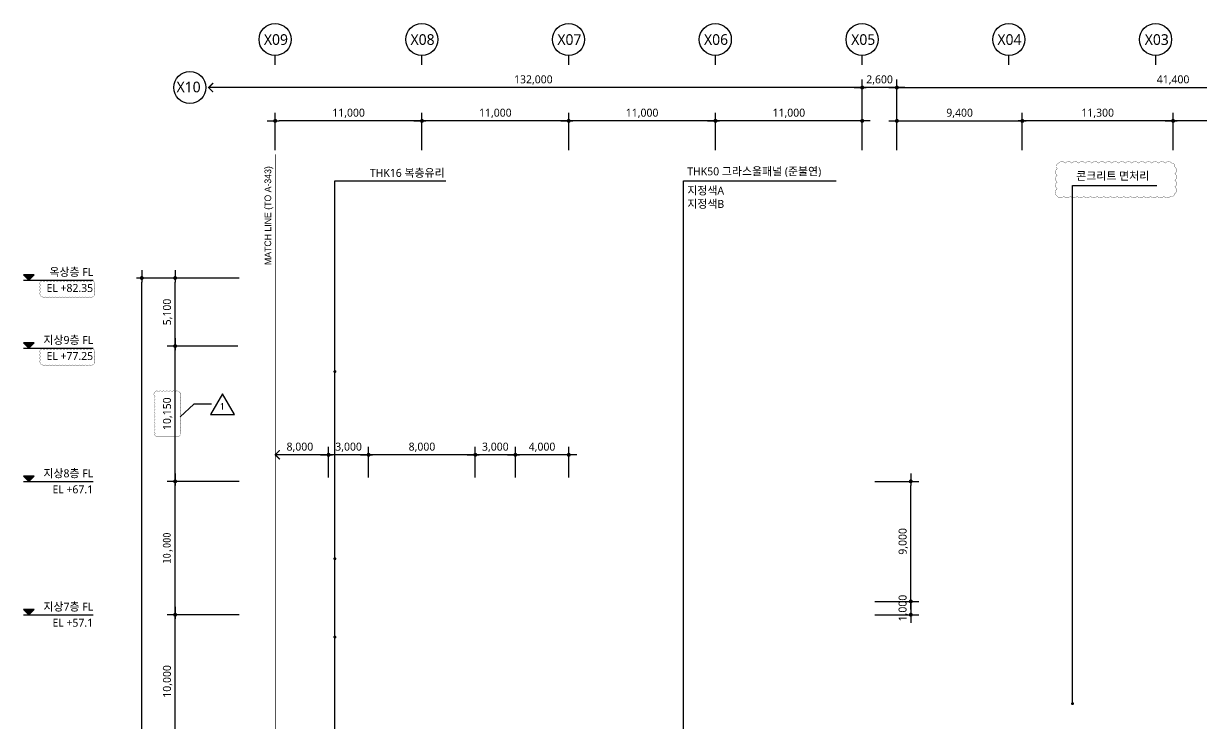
# Model space of a CAD drawing. Header units: millimetres. Extents: x 4937160 to 6265723, y 243853 to 348825.
# Drawn here: x 5441160 to 5529449, y 296339 to 348825 of the extents above; entities that cross this region are included whole.
import ezdxf
from ezdxf.enums import TextEntityAlignment as Align

# ---------------------------------------------------------------- set-up
doc = ezdxf.new("R2010")
doc.units = ezdxf.units.MM
doc.layers.get('0').update_dxf_attribs({"linetype": 'CONTINUOUS'})
for name, color, linetype, lineweight in [('A-AXIS-BUBL', 7, 'CONTINUOUS', 25), ('A-BORD-TEXT', 3, 'CONTINUOUS', 25), ('A-MKXS-TEXT2', 7, 'CONTINUOUS', 25), ('A-XXXX-SYMB', 7, 'CONTINUOUS', 25), ('A-XXXX-TXT1', 3, 'CONTINUOUS', 25), ('A-XXXX-TXT2', 3, 'CONTINUOUS', 25), ('REV-202205', 20, 'CONTINUOUS', 25)]:
    doc.layers.add(name, color=color, linetype=linetype, lineweight=lineweight)
for name, color, linetype in [('AA-MARK', 1, 'CONTINUOUS'), ('AA-TEX-3', 3, 'CONTINUOUS'), ('DIM', 7, 'CONTINUOUS')]:
    doc.layers.add(name, color=color, linetype=linetype)
doc.styles.add('HY울릉도L', font='')
doc.styles.add('돋움', font='')
doc.styles.add('돋움체', font='')
doc.styles.add('맑은고딕', font='malgun.ttf')
doc.styles.get('HY울릉도L').set_extended_font_data('HYwulM')
doc.styles.get('돋움').set_extended_font_data('Dotum')
doc.styles.get('돋움체').set_extended_font_data('DotumChe')
doc.dimstyles.new('CDIM', dxfattribs={"dimtxt": 3, "dimasz": 1.5, "dimexe": 2, "dimexo": 1, "dimgap": 1, "dimtad": 1, "dimdec": 0, "dimrnd": 0.5, "dimzin": 0, "dimdsep": 32, "dimlunit": 6, "dimtxsty": 'HY울릉도L', "dimblk1": '_CIDOT', "dimblk2": '_CIDOT', "dimsah": 1, "dimcen": 5.5, "dimclrd": 2, "dimclre": 2, "dimclrt": 7, "dimadec": 0, "dimazin": 0, "dimtfac": 1, "dimtdec": 0, "dimtix": 1, "dimtmove": 2, "dimatfit": 1, "dimldrblk": '_CIDOT', "dimfxl": 1, "dimtolj": 1, "dimtzin": 0, "dimlwd": -1, "dimarcsym": 0})

# ---------------------------------------------------------------- blocks, each defined once
blk = doc.blocks.new('_CIDOT')
at = {"color": 0, "linetype": 'ByBlock'}
blk.add_line((2, 0), (-1, 0), dxfattribs=at)
at = {"color": 0, "linetype": 'ByBlock', "const_width": 0.5}
blk.add_lwpolyline([(-0.25, 0, 1), (0.25, 0, 1)], format="xyb", close=True, dxfattribs=at)
blk = doc.blocks.new('*D965')
at = {"layer": 'DIM', "lineweight": -2, "transparency": 16777216}
for p, q in [((5527323, 339325), (5527323, 342125)), ((5538623, 339325), (5538623, 342125))]:
    blk.add_line(p, q, dxfattribs=at)
at = {"layer": 'DIM', "transparency": 16777216}
blk.add_line((5538323, 341525), (5527623, 341525), dxfattribs=at)
at = {"layer": 'DIM', "transparency": 16777216, "xscale": 300, "yscale": 300, "zscale": 300}
for p, rotation in [((5527323, 341525), 179.9999999998725), ((5538623, 341525), 359.9999999998725)]:
    blk.add_blockref('_CIDOT', p, dxfattribs=dict(at, rotation=rotation))
at = {"layer": 'DIM', "color": 3, "transparency": 16777216, "insert": (5532973, 342087), "char_height": 600, "attachment_point": 5, "style": '맑은고딕'}
blk.add_mtext('\\A1;11,300', dxfattribs=at)
blk = doc.blocks.new('*D966')
at = {"layer": 'DIM', "lineweight": -2, "transparency": 16777216}
for p, q in [((5516023, 339325), (5516023, 342125)), ((5527323, 339325), (5527323, 342125))]:
    blk.add_line(p, q, dxfattribs=at)
at = {"layer": 'DIM', "transparency": 16777216}
blk.add_line((5527023, 341525), (5516323, 341525), dxfattribs=at)
at = {"layer": 'DIM', "transparency": 16777216, "xscale": 300, "yscale": 300, "zscale": 300, "rotation": 180}
blk.add_blockref('_CIDOT', (5516023, 341525), dxfattribs=at)
at = {"layer": 'DIM', "transparency": 16777216, "xscale": 300, "yscale": 300, "zscale": 300}
blk.add_blockref('_CIDOT', (5527323, 341525), dxfattribs=at)
at = {"layer": 'DIM', "color": 3, "transparency": 16777216, "insert": (5521673, 342087), "char_height": 600, "attachment_point": 5, "style": '맑은고딕'}
blk.add_mtext('\\A1;11,300', dxfattribs=at)
blk = doc.blocks.new('*D968')
at = {"layer": 'DIM', "lineweight": -2, "transparency": 16777216}
for p, q in [((5504023, 339325), (5504023, 344625)), ((5506623, 339325), (5506623, 344625))]:
    blk.add_line(p, q, dxfattribs=at)
at = {"layer": 'DIM', "transparency": 16777216}
blk.add_line((5506323, 344025), (5504323, 344025), dxfattribs=at)
at = {"layer": 'DIM', "transparency": 16777216, "xscale": 300, "yscale": 300, "zscale": 300}
for p, rotation in [((5504023, 344025), 179.9999999994305), ((5506623, 344025), 359.9999999994305)]:
    blk.add_blockref('_CIDOT', p, dxfattribs=dict(at, rotation=rotation))
at = {"layer": 'DIM', "color": 3, "transparency": 16777216, "insert": (5505323, 344585), "char_height": 600, "attachment_point": 5, "style": '맑은고딕'}
blk.add_mtext('\\A1;2,600', dxfattribs=at)
blk = doc.blocks.new('*D969')
at = {"layer": 'DIM', "lineweight": -2, "transparency": 16777216}
for p, q in [((5493023, 339325), (5493023, 342125)), ((5504023, 339325), (5504023, 342125))]:
    blk.add_line(p, q, dxfattribs=at)
at = {"layer": 'DIM', "transparency": 16777216}
blk.add_line((5503723, 341525), (5493323, 341525), dxfattribs=at)
at = {"layer": 'DIM', "transparency": 16777216, "xscale": 300, "yscale": 300, "zscale": 300}
for p, rotation in [((5493023, 341525), 179.999999999869), ((5504023, 341525), 359.999999999869)]:
    blk.add_blockref('_CIDOT', p, dxfattribs=dict(at, rotation=rotation))
at = {"layer": 'DIM', "color": 3, "transparency": 16777216, "insert": (5498523, 342087), "char_height": 600, "attachment_point": 5, "style": '맑은고딕'}
blk.add_mtext('\\A1;11,000', dxfattribs=at)
blk = doc.blocks.new('*D970')
at = {"layer": 'DIM', "lineweight": -2, "transparency": 16777216}
for p, q in [((5482023, 339325), (5482023, 342125)), ((5493023, 339325), (5493023, 342125))]:
    blk.add_line(p, q, dxfattribs=at)
at = {"layer": 'DIM', "transparency": 16777216}
blk.add_line((5492723, 341525), (5482323, 341525), dxfattribs=at)
at = {"layer": 'DIM', "transparency": 16777216, "xscale": 300, "yscale": 300, "zscale": 300}
for p, rotation in [((5482023, 341525), 179.9999999998739), ((5493023, 341525), 359.9999999998739)]:
    blk.add_blockref('_CIDOT', p, dxfattribs=dict(at, rotation=rotation))
at = {"layer": 'DIM', "color": 3, "transparency": 16777216, "insert": (5487523, 342087), "char_height": 600, "attachment_point": 5, "style": '맑은고딕'}
blk.add_mtext('\\A1;11,000', dxfattribs=at)
blk = doc.blocks.new('*D971')
at = {"layer": 'DIM', "lineweight": -2, "transparency": 16777216}
for p, q in [((5471023, 339325), (5471023, 342125)), ((5482023, 339325), (5482023, 342125))]:
    blk.add_line(p, q, dxfattribs=at)
at = {"layer": 'DIM', "transparency": 16777216}
blk.add_line((5481723, 341525), (5471323, 341525), dxfattribs=at)
at = {"layer": 'DIM', "transparency": 16777216, "xscale": 300, "yscale": 300, "zscale": 300}
for p, rotation in [((5471023, 341525), 179.999999999869), ((5482023, 341525), 359.999999999869)]:
    blk.add_blockref('_CIDOT', p, dxfattribs=dict(at, rotation=rotation))
at = {"layer": 'DIM', "color": 3, "transparency": 16777216, "insert": (5476523, 342087), "char_height": 600, "attachment_point": 5, "style": '맑은고딕'}
blk.add_mtext('\\A1;11,000', dxfattribs=at)
blk = doc.blocks.new('*D972')
at = {"layer": 'DIM', "lineweight": -2, "transparency": 16777216}
for p, q in [((5460023, 339325), (5460023, 342125)), ((5471023, 339325), (5471023, 342125))]:
    blk.add_line(p, q, dxfattribs=at)
at = {"layer": 'DIM', "transparency": 16777216}
blk.add_line((5470723, 341525), (5460323, 341525), dxfattribs=at)
at = {"layer": 'DIM', "transparency": 16777216, "xscale": 300, "yscale": 300, "zscale": 300}
for p, rotation in [((5460023, 341525), 179.9999999998739), ((5471023, 341525), 359.9999999998739)]:
    blk.add_blockref('_CIDOT', p, dxfattribs=dict(at, rotation=rotation))
at = {"layer": 'DIM', "color": 3, "transparency": 16777216, "insert": (5465523, 342087), "char_height": 600, "attachment_point": 5, "style": '맑은고딕'}
blk.add_mtext('\\A1;11,000', dxfattribs=at)
blk = doc.blocks.new('A$C4F5014BF')
at = {"layer": 'A-XXXX-SYMB'}
for points in [[(-4813, 75100), (-4413, 75500), (-5213, 75500)], [(-4813, 70000), (-4413, 70400), (-5213, 70400)], [(-4813, 60000), (-4413, 60400), (-5213, 60400)], [(-4813, 50000), (-4413, 50400), (-5213, 50400)], [(-4813, 40000), (-4413, 40400), (-5213, 40400)], [(-4813, 30000), (-4413, 30400), (-5213, 30400)], [(-4813, 20000), (-4413, 20400), (-5213, 20400)], [(-4813, 10000), (-4413, 10400), (-5213, 10400)], [(-4813, 0), (-4413, 400), (-5213, 400)], [(-4813, -1000), (-4413, -1400), (-5213, -1400)]]:
    blk.add_hatch(color=256, dxfattribs=at).paths.add_polyline_path(points)
for p, q in [((-5213, 75500), (-4813, 75100)), ((-4413, 75500), (-5213, 75500)), ((-5213, 75100), (0, 75100)), ((-4813, 75100), (-4413, 75500)), ((-5213, 70400), (-4813, 70000)), ((-4413, 70400), (-5213, 70400)), ((-5213, 70000), (0, 70000)), ((-4813, 70000), (-4413, 70400)), ((-5213, 60400), (-4813, 60000)), ((-4413, 60400), (-5213, 60400)), ((-4813, 60000), (-4413, 60400)), ((-5213, 60000), (0, 60000)), ((-5213, 50400), (-4813, 50000)), ((-4413, 50400), (-5213, 50400)), ((-4813, 50000), (-4413, 50400)), ((-5213, 50000), (0, 50000)), ((-5213, 40400), (-4813, 40000)), ((-4413, 40400), (-5213, 40400)), ((-5213, 40000), (0, 40000)), ((-4813, 40000), (-4413, 40400)), ((-5213, 30400), (-4813, 30000)), ((-4413, 30400), (-5213, 30400)), ((-4813, 30000), (-4413, 30400)), ((-5213, 30000), (0, 30000)), ((-5213, 20400), (-4813, 20000)), ((-4413, 20400), (-5213, 20400)), ((-4813, 20000), (-4413, 20400)), ((-5213, 20000), (0, 20000)), ((-5213, 10400), (-4813, 10000)), ((-4413, 10400), (-5213, 10400)), ((-5213, 10000), (0, 10000)), ((-4813, 10000), (-4413, 10400)), ((-5213, 400), (-4813, 0)), ((-4413, 400), (-5213, 400)), ((-5213, 0), (0, 0)), ((-4813, 0), (-4413, 400)), ((-5213, -1000), (0, -1000)), ((-5213, -1400), (-4813, -1000)), ((-4413, -1400), (-5213, -1400)), ((-4813, -1000), (-4413, -1400))]:
    blk.add_line(p, q, dxfattribs=at)
at = {"layer": 'A-XXXX-TXT2', "style": '맑은고딕'}
for s, p in [('옥상층 FL', (0, 75700)), ('EL +82.35', (0, 74500)), ('지상9층 FL', (0, 70600)), ('EL +77.25', (0, 69400)), ('지상8층 FL', (0, 60600)), ('EL +67.1', (0, 59400)), ('지상7층 FL', (0, 50600)), ('EL +57.1', (0, 49400)), ('지상6층 FL', (0, 40600)), ('EL +47.1', (0, 39400)), ('지상5층 FL', (0, 30600)), ('EL +37.1', (0, 29400)), ('지상4층 FL', (0, 20600)), ('EL +27.1', (0, 19400)), ('지상3층 FL', (0, 10600)), ('EL +17.1', (0, 9400)), ('지상1층 FL', (0, 600)), ('EL +7.1', (0, -600)), ('EL +6.1', (0, -1756))]:
    blk.add_text(s, height=600, dxfattribs=at).set_placement(p, align=Align.MIDDLE_RIGHT)
blk = doc.blocks.new('*D1024')
at = {"layer": 'DIM', "lineweight": -2, "transparency": 16777216}
blk.add_line((5504023, 339325), (5504023, 344625), dxfattribs=at)
at = {"layer": 'DIM', "transparency": 16777216}
blk.add_line((5503723, 344025), (5455023, 344025), dxfattribs=at)
at = {"layer": 'DIM', "transparency": 16777216, "xscale": 300, "yscale": 300, "zscale": 300, "rotation": 359.9999999999624}
blk.add_blockref('_CIDOT', (5504023, 344025), dxfattribs=at)
at = {"layer": 'DIM', "color": 3, "transparency": 16777216, "insert": (5479373, 344587), "char_height": 600, "attachment_point": 5, "style": '맑은고딕'}
blk.add_mtext('\\A1;132,000', dxfattribs=at)
blk = doc.blocks.new('_None')
blk = doc.blocks.new('*D1025')
at = {"layer": 'DIM', "lineweight": -2, "transparency": 16777216}
for p, q in [((5506623, 339325), (5506623, 344625)), ((5548023, 339325), (5548023, 344625))]:
    blk.add_line(p, q, dxfattribs=at)
at = {"layer": 'DIM', "transparency": 16777216}
blk.add_line((5506923, 344025), (5547723, 344025), dxfattribs=at)
at = {"layer": 'DIM', "transparency": 16777216, "xscale": 300, "yscale": 300, "zscale": 300, "rotation": 180}
blk.add_blockref('_CIDOT', (5506623, 344025), dxfattribs=at)
at = {"layer": 'DIM', "transparency": 16777216, "xscale": 300, "yscale": 300, "zscale": 300}
blk.add_blockref('_CIDOT', (5548023, 344025), dxfattribs=at)
at = {"layer": 'DIM', "color": 3, "transparency": 16777216, "insert": (5527323, 344587), "char_height": 600, "attachment_point": 5, "style": '맑은고딕'}
blk.add_mtext('\\A1;41,400', dxfattribs=at)
blk = doc.blocks.new('*D1026')
at = {"layer": 'DIM', "lineweight": -2, "transparency": 16777216}
for p, q in [((5506623, 339325), (5506623, 342125)), ((5516023, 339325), (5516023, 342125))]:
    blk.add_line(p, q, dxfattribs=at)
at = {"layer": 'DIM', "transparency": 16777216}
blk.add_line((5506923, 341525), (5515723, 341525), dxfattribs=at)
at = {"layer": 'DIM', "transparency": 16777216, "xscale": 300, "yscale": 300, "zscale": 300, "rotation": 180}
blk.add_blockref('_CIDOT', (5506623, 341525), dxfattribs=at)
at = {"layer": 'DIM', "transparency": 16777216, "xscale": 300, "yscale": 300, "zscale": 300}
blk.add_blockref('_CIDOT', (5516023, 341525), dxfattribs=at)
at = {"layer": 'DIM', "color": 3, "transparency": 16777216, "insert": (5511323, 342085), "char_height": 600, "attachment_point": 5, "style": '맑은고딕'}
blk.add_mtext('\\A1;9,400', dxfattribs=at)
blk = doc.blocks.new('*D1200')
at = {"layer": 'DIM', "lineweight": -2, "transparency": 16777216}
for p, q in [((5464023, 314793), (5464023, 317084)), ((5467023, 314793), (5467023, 317084))]:
    blk.add_line(p, q, dxfattribs=at)
at = {"layer": 'DIM', "transparency": 16777216}
blk.add_line((5466723, 316484), (5464323, 316484), dxfattribs=at)
at = {"layer": 'DIM', "transparency": 16777216, "xscale": 300, "yscale": 300, "zscale": 300, "rotation": 180}
blk.add_blockref('_CIDOT', (5464023, 316484), dxfattribs=at)
at = {"layer": 'DIM', "transparency": 16777216, "xscale": 300, "yscale": 300, "zscale": 300}
blk.add_blockref('_CIDOT', (5467023, 316484), dxfattribs=at)
at = {"layer": 'DIM', "color": 3, "transparency": 16777216, "insert": (5465523, 317044), "char_height": 600, "attachment_point": 5, "style": '맑은고딕'}
blk.add_mtext('\\A1;3,000', dxfattribs=at)
blk = doc.blocks.new('*D1201')
at = {"layer": 'DIM', "lineweight": -2, "transparency": 16777216}
for p, q in [((5467023, 314793), (5467023, 317084)), ((5475023, 314793), (5475023, 317084))]:
    blk.add_line(p, q, dxfattribs=at)
at = {"layer": 'DIM', "transparency": 16777216}
blk.add_line((5474723, 316484), (5467323, 316484), dxfattribs=at)
at = {"layer": 'DIM', "transparency": 16777216, "xscale": 300, "yscale": 300, "zscale": 300, "rotation": 180}
blk.add_blockref('_CIDOT', (5467023, 316484), dxfattribs=at)
at = {"layer": 'DIM', "transparency": 16777216, "xscale": 300, "yscale": 300, "zscale": 300}
blk.add_blockref('_CIDOT', (5475023, 316484), dxfattribs=at)
at = {"layer": 'DIM', "color": 3, "transparency": 16777216, "insert": (5471023, 317044), "char_height": 600, "attachment_point": 5, "style": '맑은고딕'}
blk.add_mtext('\\A1;8,000', dxfattribs=at)
blk = doc.blocks.new('*D1202')
at = {"layer": 'DIM', "lineweight": -2, "transparency": 16777216}
for p, q in [((5475023, 314793), (5475023, 317084)), ((5478023, 314793), (5478023, 317084))]:
    blk.add_line(p, q, dxfattribs=at)
at = {"layer": 'DIM', "transparency": 16777216}
blk.add_line((5477723, 316484), (5475323, 316484), dxfattribs=at)
at = {"layer": 'DIM', "transparency": 16777216, "xscale": 300, "yscale": 300, "zscale": 300, "rotation": 180}
blk.add_blockref('_CIDOT', (5475023, 316484), dxfattribs=at)
at = {"layer": 'DIM', "transparency": 16777216, "xscale": 300, "yscale": 300, "zscale": 300}
blk.add_blockref('_CIDOT', (5478023, 316484), dxfattribs=at)
at = {"layer": 'DIM', "color": 3, "transparency": 16777216, "insert": (5476523, 317044), "char_height": 600, "attachment_point": 5, "style": '맑은고딕'}
blk.add_mtext('\\A1;3,000', dxfattribs=at)
blk = doc.blocks.new('*D1203')
at = {"layer": 'DIM', "lineweight": -2, "transparency": 16777216}
for p, q in [((5478023, 314793), (5478023, 317084)), ((5482023, 314793), (5482023, 317084))]:
    blk.add_line(p, q, dxfattribs=at)
at = {"layer": 'DIM', "transparency": 16777216}
blk.add_line((5481723, 316484), (5478323, 316484), dxfattribs=at)
at = {"layer": 'DIM', "transparency": 16777216, "xscale": 300, "yscale": 300, "zscale": 300, "rotation": 180}
blk.add_blockref('_CIDOT', (5478023, 316484), dxfattribs=at)
at = {"layer": 'DIM', "transparency": 16777216, "xscale": 300, "yscale": 300, "zscale": 300}
blk.add_blockref('_CIDOT', (5482023, 316484), dxfattribs=at)
at = {"layer": 'DIM', "color": 3, "transparency": 16777216, "insert": (5480023, 317044), "char_height": 600, "attachment_point": 5, "style": '맑은고딕'}
blk.add_mtext('\\A1;4,000', dxfattribs=at)
blk = doc.blocks.new('*D1273')
at = {"layer": 'DIM', "lineweight": -2, "transparency": 16777216}
for p, q in [((5504973, 305493), (5508264, 305493)), ((5504973, 304493), (5508264, 304493))]:
    blk.add_line(p, q, dxfattribs=at)
at = {"layer": 'DIM', "transparency": 16777216}
for p, q in [((5507664, 305793), (5507664, 306093)), ((5507664, 305493), (5507664, 304493)), ((5507664, 304193), (5507664, 303893))]:
    blk.add_line(p, q, dxfattribs=at)
at = {"layer": 'DIM', "transparency": 16777216, "xscale": 300, "yscale": 300, "zscale": 300}
for p, rotation in [((5507664, 305493), 270), ((5507664, 304493), 90)]:
    blk.add_blockref('_CIDOT', p, dxfattribs=dict(at, rotation=rotation))
at = {"layer": 'DIM', "color": 3, "transparency": 16777216, "insert": (5507102, 304993), "char_height": 600, "attachment_point": 5, "rotation": 90, "style": '맑은고딕'}
blk.add_mtext('\\A1;1,000', dxfattribs=at)
blk = doc.blocks.new('*D1274')
at = {"layer": 'DIM', "lineweight": -2, "transparency": 16777216}
for p, q in [((5504973, 314493), (5508264, 314493)), ((5504973, 305493), (5508264, 305493))]:
    blk.add_line(p, q, dxfattribs=at)
at = {"layer": 'DIM', "transparency": 16777216}
blk.add_line((5507664, 305793), (5507664, 314193), dxfattribs=at)
at = {"layer": 'DIM', "transparency": 16777216, "xscale": 300, "yscale": 300, "zscale": 300}
for p, rotation in [((5507664, 314493), 90), ((5507664, 305493), 270)]:
    blk.add_blockref('_CIDOT', p, dxfattribs=dict(at, rotation=rotation))
at = {"layer": 'DIM', "color": 3, "transparency": 16777216, "insert": (5507103, 309993), "char_height": 600, "attachment_point": 5, "rotation": 90, "style": '맑은고딕'}
blk.add_mtext('\\A1;9,000', dxfattribs=at)
blk = doc.blocks.new('*D1373')
at = {"layer": 'DIM', "lineweight": -2, "transparency": 16777216}
blk.add_line((5464023, 314793), (5464023, 317084), dxfattribs=at)
at = {"layer": 'DIM', "transparency": 16777216}
blk.add_line((5463723, 316484), (5460023, 316484), dxfattribs=at)
at = {"layer": 'DIM', "transparency": 16777216, "xscale": 300, "yscale": 300, "zscale": 300}
blk.add_blockref('_CIDOT', (5464023, 316484), dxfattribs=at)
at = {"layer": 'DIM', "color": 3, "transparency": 16777216, "insert": (5461873, 317044), "char_height": 600, "attachment_point": 5, "style": '맑은고딕'}
blk.add_mtext('\\A1;8,000', dxfattribs=at)
blk = doc.blocks.new('*D1552')
at = {"layer": 'DIM', "lineweight": -2, "transparency": 16777216}
for p, q in [((-300, 11000), (-5600, 11000)), ((-300, 1000), (-5600, 1000))]:
    blk.add_line(p, q, dxfattribs=at)
at = {"layer": 'DIM', "transparency": 16777216}
blk.add_line((-5000, 1300), (-5000, 10700), dxfattribs=at)
at = {"layer": 'DIM', "transparency": 16777216, "xscale": 300, "yscale": 300, "zscale": 300}
for p, rotation in [((-5000, 11000), 90), ((-5000, 1000), 270)]:
    blk.add_blockref('_CIDOT', p, dxfattribs=dict(at, rotation=rotation))
at = {"layer": 'DIM', "color": 3, "transparency": 16777216, "insert": (-5562, 6000), "char_height": 600, "attachment_point": 5, "rotation": 90, "style": '맑은고딕'}
blk.add_mtext('\\A1;10,000', dxfattribs=at)
blk = doc.blocks.new('*D1553')
at = {"layer": 'DIM', "lineweight": -2, "transparency": 16777216}
for p, q in [((-300, 21000), (-5600, 21000)), ((-300, 11000), (-5600, 11000))]:
    blk.add_line(p, q, dxfattribs=at)
at = {"layer": 'DIM', "transparency": 16777216}
blk.add_line((-5000, 11300), (-5000, 20700), dxfattribs=at)
at = {"layer": 'DIM', "transparency": 16777216, "xscale": 300, "yscale": 300, "zscale": 300}
for p, rotation in [((-5000, 21000), 90), ((-5000, 11000), 270)]:
    blk.add_blockref('_CIDOT', p, dxfattribs=dict(at, rotation=rotation))
at = {"layer": 'DIM', "color": 3, "transparency": 16777216, "insert": (-5562, 16000), "char_height": 600, "attachment_point": 5, "rotation": 90, "style": '맑은고딕'}
blk.add_mtext('\\A1;10,000', dxfattribs=at)
blk = doc.blocks.new('*D1554')
at = {"layer": 'DIM', "lineweight": -2, "transparency": 16777216}
for p, q in [((-300, 31000), (-5600, 31000)), ((-300, 21000), (-5600, 21000))]:
    blk.add_line(p, q, dxfattribs=at)
at = {"layer": 'DIM', "transparency": 16777216}
blk.add_line((-5000, 21300), (-5000, 30700), dxfattribs=at)
at = {"layer": 'DIM', "transparency": 16777216, "xscale": 300, "yscale": 300, "zscale": 300}
for p, rotation in [((-5000, 31000), 90), ((-5000, 21000), 270)]:
    blk.add_blockref('_CIDOT', p, dxfattribs=dict(at, rotation=rotation))
at = {"layer": 'DIM', "color": 3, "transparency": 16777216, "insert": (-5562, 26000), "char_height": 600, "attachment_point": 5, "rotation": 90, "style": '맑은고딕'}
blk.add_mtext('\\A1;10,000', dxfattribs=at)
blk = doc.blocks.new('*D1555')
at = {"layer": 'DIM', "lineweight": -2, "transparency": 16777216}
for p, q in [((-300, 41000), (-5600, 41000)), ((-300, 31000), (-5600, 31000))]:
    blk.add_line(p, q, dxfattribs=at)
at = {"layer": 'DIM', "transparency": 16777216}
blk.add_line((-5000, 31300), (-5000, 40700), dxfattribs=at)
at = {"layer": 'DIM', "transparency": 16777216, "xscale": 300, "yscale": 300, "zscale": 300}
for p, rotation in [((-5000, 41000), 90), ((-5000, 31000), 270)]:
    blk.add_blockref('_CIDOT', p, dxfattribs=dict(at, rotation=rotation))
at = {"layer": 'DIM', "color": 3, "transparency": 16777216, "insert": (-5562, 36000), "char_height": 600, "attachment_point": 5, "rotation": 90, "style": '맑은고딕'}
blk.add_mtext('\\A1;10,000', dxfattribs=at)
blk = doc.blocks.new('*D1556')
at = {"layer": 'DIM', "lineweight": -2, "transparency": 16777216}
for p, q in [((-300, 51000), (-5600, 51000)), ((-300, 41000), (-5600, 41000))]:
    blk.add_line(p, q, dxfattribs=at)
at = {"layer": 'DIM', "transparency": 16777216}
blk.add_line((-5000, 41300), (-5000, 50700), dxfattribs=at)
at = {"layer": 'DIM', "transparency": 16777216, "xscale": 300, "yscale": 300, "zscale": 300}
for p, rotation in [((-5000, 51000), 90), ((-5000, 41000), 270)]:
    blk.add_blockref('_CIDOT', p, dxfattribs=dict(at, rotation=rotation))
at = {"layer": 'DIM', "color": 3, "transparency": 16777216, "insert": (-5562, 46000), "char_height": 600, "attachment_point": 5, "rotation": 90, "style": '맑은고딕'}
blk.add_mtext('\\A1;10,000', dxfattribs=at)
blk = doc.blocks.new('*D1557')
at = {"layer": 'DIM', "lineweight": -2, "transparency": 16777216}
for p, q in [((-200, 61000), (-5400, 61000)), ((-200, 51000), (-5400, 51000))]:
    blk.add_line(p, q, dxfattribs=at)
at = {"layer": 'DIM', "transparency": 16777216}
blk.add_line((-5000, 51300), (-5000, 60700), dxfattribs=at)
at = {"layer": 'DIM', "transparency": 16777216, "xscale": 300, "yscale": 300, "zscale": 300}
for p, rotation in [((-5000, 61000), 90), ((-5000, 51000), 270)]:
    blk.add_blockref('_CIDOT', p, dxfattribs=dict(at, rotation=rotation))
at = {"layer": 'DIM', "color": 3, "transparency": 16777216, "insert": (-5557, 56000), "char_height": 600, "attachment_point": 5, "rotation": 90, "style": '돋움체'}
blk.add_mtext('\\A1;10,000', dxfattribs=at)
blk = doc.blocks.new('*D1558')
at = {"layer": 'DIM', "lineweight": -2, "transparency": 16777216}
for p, q in [((-200, 76250), (-7900, 76250)), ((-200, 0), (-7900, 0))]:
    blk.add_line(p, q, dxfattribs=at)
at = {"layer": 'DIM', "transparency": 16777216}
blk.add_line((-7500, 300), (-7500, 75950), dxfattribs=at)
at = {"layer": 'DIM', "transparency": 16777216, "xscale": 300, "yscale": 300, "zscale": 300}
for p, rotation in [((-7500, 76250), 90), ((-7500, 0), 270)]:
    blk.add_blockref('_CIDOT', p, dxfattribs=dict(at, rotation=rotation))
at = {"layer": 'DIM', "color": 3, "transparency": 16777216, "insert": (-8057, 37800), "char_height": 600, "attachment_point": 5, "rotation": 90, "style": '돋움체'}
blk.add_mtext('\\A1;76,250', dxfattribs=at)
blk = doc.blocks.new('*D1559')
at = {"layer": 'DIM', "lineweight": -2, "transparency": 16777216}
for p, q in [((-300, 71150), (-5600, 71150)), ((-300, 61000), (-5600, 61000))]:
    blk.add_line(p, q, dxfattribs=at)
at = {"layer": 'DIM', "transparency": 16777216}
blk.add_line((-5000, 61300), (-5000, 70850), dxfattribs=at)
at = {"layer": 'DIM', "transparency": 16777216, "xscale": 300, "yscale": 300, "zscale": 300}
for p, rotation in [((-5000, 71150), 90), ((-5000, 61000), 270)]:
    blk.add_blockref('_CIDOT', p, dxfattribs=dict(at, rotation=rotation))
at = {"layer": 'DIM', "color": 3, "transparency": 16777216, "insert": (-5562, 66075), "char_height": 600, "attachment_point": 5, "rotation": 90, "style": '맑은고딕'}
blk.add_mtext('\\A1;10,150', dxfattribs=at)
blk = doc.blocks.new('*D1560')
at = {"layer": 'DIM', "lineweight": -2, "transparency": 16777216}
for p, q in [((-300, 76250), (-5600, 76250)), ((-300, 71150), (-5600, 71150))]:
    blk.add_line(p, q, dxfattribs=at)
at = {"layer": 'DIM', "transparency": 16777216}
blk.add_line((-5000, 71450), (-5000, 75950), dxfattribs=at)
at = {"layer": 'DIM', "transparency": 16777216, "xscale": 300, "yscale": 300, "zscale": 300}
for p, rotation in [((-5000, 76250), 90), ((-5000, 71150), 270)]:
    blk.add_blockref('_CIDOT', p, dxfattribs=dict(at, rotation=rotation))
at = {"layer": 'DIM', "color": 3, "transparency": 16777216, "insert": (-5562, 73700), "char_height": 600, "attachment_point": 5, "rotation": 90, "style": '맑은고딕'}
blk.add_mtext('\\A1;5,100', dxfattribs=at)
blk = doc.blocks.new('*D1561')
at = {"layer": 'DIM', "lineweight": -2, "transparency": 16777216}
for p, q in [((-300, 1000), (-5600, 1000)), ((-300, 0), (-5600, 0))]:
    blk.add_line(p, q, dxfattribs=at)
at = {"layer": 'DIM', "transparency": 16777216}
for p, q in [((-5000, 1300), (-5000, 1600)), ((-5000, 0), (-5000, 1000)), ((-5000, -300), (-5000, -600))]:
    blk.add_line(p, q, dxfattribs=at)
at = {"layer": 'DIM', "transparency": 16777216, "xscale": 300, "yscale": 300, "zscale": 300}
for p, rotation in [((-5000, 1000), 270), ((-5000, 0), 90)]:
    blk.add_blockref('_CIDOT', p, dxfattribs=dict(at, rotation=rotation))
at = {"layer": 'DIM', "color": 3, "transparency": 16777216, "insert": (-5562, 500), "char_height": 600, "attachment_point": 5, "rotation": 90, "style": '맑은고딕'}
blk.add_mtext('\\A1;1,000', dxfattribs=at)
blk = doc.blocks.new('A$C098F3C96')
at = {"layer": 'REV-202205'}
for p, q in [((-3124, 1954), (-5684, -454)), ((225, 1954), (-3124, 1954))]:
    blk.add_line(p, q, dxfattribs=at)
blk.add_lwpolyline([(2252, 3900), (0, 0), (4504, 0)], close=True, dxfattribs=at)
at = {"layer": 'A-BORD-TEXT', "style": '맑은고딕'}
blk.add_text('1', height=1250, dxfattribs=at).set_placement((2227, 1534), align=Align.MIDDLE)
blk = doc.blocks.new('dim-ver')
at = {"layer": 'DIM'}
dim = blk.add_linear_dim(base=(-7500, 76250), p1=(0, 0), p2=(0, 76250), angle=90, dimstyle='CDIM', override={"dimscale": 200, "dimtxsty": '돋움체', "dimclrd": 256, "dimclre": 256, "dimclrt": 3}, dxfattribs=at)
dim.commit()
dim.dimension.update_dxf_attribs({"geometry": '*D1558', "text_midpoint": (-8057.1, 37800), "dimtype": 128})
for base, p1, p2, override, picture, middle in [((-5000, 76250), (0, 71150), (0, 76250), {"dimscale": 200, "dimexe": 3, "dimexo": 1.5, "dimtxsty": '맑은고딕', "dimclrd": 256, "dimclre": 256, "dimclrt": 3}, '*D1560', (-5562, 73700)), ((-5000, 71150), (0, 61000), (0, 71150), {"dimscale": 200, "dimexe": 3, "dimexo": 1.5, "dimtxsty": '맑은고딕', "dimclrd": 256, "dimclre": 256, "dimclrt": 3}, '*D1559', (-5562, 66075)), ((-5000, 61000), (0, 51000), (0, 61000), {"dimscale": 200, "dimtxsty": '돋움체', "dimclrd": 256, "dimclre": 256, "dimclrt": 3}, '*D1557', (-5557.1, 56000)), ((-5000, 51000), (0, 41000), (0, 51000), {"dimscale": 200, "dimexe": 3, "dimexo": 1.5, "dimtxsty": '맑은고딕', "dimclrd": 256, "dimclre": 256, "dimclrt": 3}, '*D1556', (-5562, 46000)), ((-5000, 41000), (0, 31000), (0, 41000), {"dimscale": 200, "dimexe": 3, "dimexo": 1.5, "dimtxsty": '맑은고딕', "dimclrd": 256, "dimclre": 256, "dimclrt": 3}, '*D1555', (-5562, 36000)), ((-5000, 31000), (0, 21000), (0, 31000), {"dimscale": 200, "dimexe": 3, "dimexo": 1.5, "dimtxsty": '맑은고딕', "dimclrd": 256, "dimclre": 256, "dimclrt": 3}, '*D1554', (-5562, 26000)), ((-5000, 21000), (0, 11000), (0, 21000), {"dimscale": 200, "dimexe": 3, "dimexo": 1.5, "dimtxsty": '맑은고딕', "dimclrd": 256, "dimclre": 256, "dimclrt": 3}, '*D1553', (-5562, 16000)), ((-5000, 11000), (0, 1000), (0, 11000), {"dimscale": 200, "dimexe": 3, "dimexo": 1.5, "dimtxsty": '맑은고딕', "dimclrd": 256, "dimclre": 256, "dimclrt": 3}, '*D1552', (-5562, 6000)), ((-5000, 1000), (0, 0), (0, 1000), {"dimscale": 200, "dimexe": 3, "dimexo": 1.5, "dimtxsty": '맑은고딕', "dimclrd": 256, "dimclre": 256, "dimclrt": 3}, '*D1561', (-5562, 500))]:
    dim = blk.add_linear_dim(base=base, p1=p1, p2=p2, angle=90, dimstyle='CDIM', override=override, dxfattribs=at)
    dim.commit()
    dim.dimension.update_dxf_attribs({"geometry": picture, "text_midpoint": middle})

msp = doc.modelspace()

# ---------------------------------------------------------------- linework, layer by layer
at = {"const_width": 100}
for points in [[(5455365, 344366.5), (5455023.5, 344024.9), (5455365, 343683.4)], [(5460365, 316825.2), (5460023.5, 316483.6), (5460365, 316142.1)]]:
    msp.add_lwpolyline(points, dxfattribs=at)
at = {"layer": 'A-AXIS-BUBL', "ltscale": 0.2}
for p, q in [((5460023.5, 345724.9), (5460023.5, 346425)), ((5471023.5, 345724.9), (5471023.5, 346425)), ((5482023.5, 345724.9), (5482023.5, 346425)), ((5493023.5, 345724.9), (5493023.5, 346425)), ((5504023.5, 345724.9), (5504023.5, 346425)), ((5515023.5, 345724.9), (5515023.5, 346425)), ((5526023.5, 345724.9), (5526023.5, 346425))]:
    msp.add_line(p, q, dxfattribs=at)
for centre in [(5460011.7, 347624.9), (5471011.7, 347624.9), (5482011.7, 347624.9), (5493011.7, 347624.9), (5504011.7, 347624.9), (5515011.7, 347624.9), (5526011.7, 347624.9)]:
    msp.add_circle(centre, 1200, dxfattribs=at)
at = {"layer": 'A-MKXS-TEXT2'}
for p, q in [((5464496.3, 275037.5), (5464496.3, 337024.9)), ((5464496.3, 337024.9), (5472817.3, 337024.9)), ((5490627.6, 263103.8), (5490627.6, 337024.9)), ((5490627.6, 337024.9), (5502080.6, 337024.9)), ((5519784.9, 297827.2), (5519784.9, 336683.8)), ((5519784.9, 336683.8), (5526105.9, 336683.8))]:
    msp.add_line(p, q, dxfattribs=at)
at = {"layer": 'A-MKXS-TEXT2', "const_width": 112.5}
for points in [[(5464496.3, 322669.4, 1), (5464496.3, 322781.9, 1)], [(5464496.3, 308639.8, 1), (5464496.3, 308752.3, 1)], [(5464496.3, 302762.1, 1), (5464496.3, 302874.6, 1)], [(5519784.9, 297770.9, 1), (5519784.9, 297883.4, 1)]]:
    msp.add_lwpolyline(points, format="xyb", close=True, dxfattribs=at)
at = {"layer": 'A-XXXX-SYMB'}
msp.add_circle((5453620.1, 344024.9), 1200, dxfattribs=at)
at = {"layer": 'AA-MARK', "const_width": 50}
msp.add_lwpolyline([(5460024.1, 248184.9), (5460024.1, 282742.4), (5459502.3, 282924.9), (5460544.6, 282924.9), (5460023.5, 283107.5), (5460023.5, 339024.9)], dxfattribs=at)
at = {"layer": 'REV-202205', "const_width": 20}
for points in [[(5518637.1, 335885.2, 0.5205671), (5519137.1, 335885.2, 0.5205671), (5519637.1, 335885.2, 0.5205671), (5520137.1, 335885.2, 0.5205671), (5520637.1, 335885.2, 0.5205671), (5521137.1, 335885.2, 0.5205671), (5521637.1, 335885.2, 0.5205671), (5522137.1, 335885.2, 0.5205671), (5522637.1, 335885.2, 0.5205671), (5523137.1, 335885.2, 0.5205671), (5523637.1, 335885.2, 0.5205671), (5524137.1, 335885.2, 0.5205671), (5524637.1, 335885.2, 0.5205671), (5525137.1, 335885.2, 0.5205671), (5525637.1, 335885.2, 0.5205671), (5526137.1, 335885.2, 0.5205671), (5526637.1, 335885.2, 0.5205671), (5527137.1, 335885.2, 0.5205671), (5527453.5, 336068.9, 0.5205671), (5527453.5, 336568.9, 0.5205671), (5527453.5, 337068.9, 0.5205671), (5527453.5, 337568.9, 0.5205671), (5527453.5, 338068.9, 0.5205671), (5527229.9, 338345.3, 0.5205671), (5526729.9, 338345.3, 0.5205671), (5526229.9, 338345.3, 0.5205671), (5525729.9, 338345.3, 0.5205671), (5525229.9, 338345.3, 0.5205671), (5524729.9, 338345.3, 0.5205671), (5524229.9, 338345.3, 0.5205671), (5523729.9, 338345.3, 0.5205671), (5523229.9, 338345.3, 0.5205671), (5522729.9, 338345.3, 0.5205671), (5522229.9, 338345.3, 0.5205671), (5521729.9, 338345.3, 0.5205671), (5521229.9, 338345.3, 0.5205671), (5520729.9, 338345.3, 0.5205671), (5520229.9, 338345.3, 0.5205671), (5519729.9, 338345.3, 0.5205671), (5519229.9, 338345.3, 0.5205671), (5518729.9, 338345.3, 0.5205671), (5518637.1, 337938.2, 0.5205671), (5518637.1, 337438.2, 0.5205671), (5518637.1, 336938.2, 0.5205671), (5518637.1, 336438.2, 0.5205671)], [(5442441.4, 329460.9, -0.5205671), (5442691.4, 329460.9, -0.5205671), (5442941.4, 329460.9, -0.5205671), (5443191.4, 329460.9, -0.5205671), (5443441.4, 329460.9, -0.5205671), (5443691.4, 329460.9, -0.5205671), (5443941.4, 329460.9, -0.5205671), (5444191.4, 329460.9, -0.5205671), (5444441.4, 329460.9, -0.5205671), (5444691.4, 329460.9, -0.5205671), (5444941.4, 329460.9, -0.5205671), (5445191.4, 329460.9, -0.5205671), (5445441.4, 329460.9, -0.5205671), (5445691.4, 329460.9, -0.5205671), (5445941.4, 329460.9, -0.5205671), (5446191.4, 329460.9, -0.5205671), (5446441.4, 329460.9, -0.5205671), (5446445.2, 329214.7, -0.5205671), (5446445.2, 328964.7, -0.5205671), (5446445.2, 328714.7, -0.5205671), (5446445.2, 328464.7, -0.5205671), (5446322.9, 328337, -0.5205671), (5446072.9, 328337, -0.5205671), (5445822.9, 328337, -0.5205671), (5445572.9, 328337, -0.5205671), (5445322.9, 328337, -0.5205671), (5445072.9, 328337, -0.5205671), (5444822.9, 328337, -0.5205671), (5444572.9, 328337, -0.5205671), (5444322.9, 328337, -0.5205671), (5444072.9, 328337, -0.5205671), (5443822.9, 328337, -0.5205671), (5443572.9, 328337, -0.5205671), (5443322.9, 328337, -0.5205671), (5443072.9, 328337, -0.5205671), (5442822.9, 328337, -0.5205671), (5442572.9, 328337, -0.5205671), (5442441.4, 328455.5, -0.5205671), (5442441.4, 328705.5, -0.5205671), (5442441.4, 328955.5, -0.5205671), (5442441.4, 329205.5, -0.5205671)], [(5442441.4, 324360.9, -0.5205671), (5442691.4, 324360.9, -0.5205671), (5442941.4, 324360.9, -0.5205671), (5443191.4, 324360.9, -0.5205671), (5443441.4, 324360.9, -0.5205671), (5443691.4, 324360.9, -0.5205671), (5443941.4, 324360.9, -0.5205671), (5444191.4, 324360.9, -0.5205671), (5444441.4, 324360.9, -0.5205671), (5444691.4, 324360.9, -0.5205671), (5444941.4, 324360.9, -0.5205671), (5445191.4, 324360.9, -0.5205671), (5445441.4, 324360.9, -0.5205671), (5445691.4, 324360.9, -0.5205671), (5445941.4, 324360.9, -0.5205671), (5446191.4, 324360.9, -0.5205671), (5446441.4, 324360.9, -0.5205671), (5446445.2, 324114.7, -0.5205671), (5446445.2, 323864.7, -0.5205671), (5446445.2, 323614.7, -0.5205671), (5446445.2, 323364.7, -0.5205671), (5446322.9, 323237, -0.5205671), (5446072.9, 323237, -0.5205671), (5445822.9, 323237, -0.5205671), (5445572.9, 323237, -0.5205671), (5445322.9, 323237, -0.5205671), (5445072.9, 323237, -0.5205671), (5444822.9, 323237, -0.5205671), (5444572.9, 323237, -0.5205671), (5444322.9, 323237, -0.5205671), (5444072.9, 323237, -0.5205671), (5443822.9, 323237, -0.5205671), (5443572.9, 323237, -0.5205671), (5443322.9, 323237, -0.5205671), (5443072.9, 323237, -0.5205671), (5442822.9, 323237, -0.5205671), (5442572.9, 323237, -0.5205671), (5442441.4, 323355.5, -0.5205671), (5442441.4, 323605.5, -0.5205671), (5442441.4, 323855.5, -0.5205671), (5442441.4, 324105.5, -0.5205671)], [(5451027.3, 321210.4, -0.5205671), (5451277.3, 321210.4, -0.5205671), (5451527.3, 321210.4, -0.5205671), (5451777.3, 321210.4, -0.5205671), (5452027.3, 321210.4, -0.5205671), (5452277.3, 321210.4, -0.5205671), (5452527.3, 321210.4, -0.5205671), (5452777.3, 321210.4, -0.5205671), (5452891.5, 321074.6, -0.5205671), (5452891.5, 320824.6, -0.5205671), (5452891.5, 320574.6, -0.5205671), (5452891.5, 320324.6, -0.5205671), (5452891.5, 320074.6, -0.5205671), (5452891.5, 319824.6, -0.5205671), (5452891.5, 319574.6, -0.5205671), (5452891.5, 319324.6, -0.5205671), (5452891.5, 319074.6, -0.5205671), (5452891.5, 318824.6, -0.5205671), (5452891.5, 318574.6, -0.5205671), (5452891.5, 318324.6, -0.5205671), (5452891.5, 318074.6, -0.5205671), (5452822.4, 317893.7, -0.5205671), (5452572.4, 317893.7, -0.5205671), (5452322.4, 317893.7, -0.5205671), (5452072.4, 317893.7, -0.5205671), (5451822.4, 317893.7, -0.5205671), (5451572.4, 317893.7, -0.5205671), (5451322.4, 317893.7, -0.5205671), (5451072.4, 317893.7, -0.5205671), (5451027.3, 318098.6, -0.5205671), (5451027.3, 318348.6, -0.5205671), (5451027.3, 318598.6, -0.5205671), (5451027.3, 318848.6, -0.5205671), (5451027.3, 319098.6, -0.5205671), (5451027.3, 319348.6, -0.5205671), (5451027.3, 319598.6, -0.5205671), (5451027.3, 319848.6, -0.5205671), (5451027.3, 320098.6, -0.5205671), (5451027.3, 320348.6, -0.5205671), (5451027.3, 320598.6, -0.5205671), (5451027.3, 320848.6, -0.5205671)]]:
    msp.add_lwpolyline(points, format="xyb", close=True, dxfattribs=at)

# ---------------------------------------------------------------- block references
msp.add_blockref('A$C4F5014BF', (5446373.5, 254493.3))
at = {"xscale": 0.4, "yscale": 0.4, "zscale": 0.4}
msp.add_blockref('A$C098F3C96', (5455165.3, 319506.2), dxfattribs=at)
at = {"layer": 'DIM'}
msp.add_blockref('dim-ver', (5457524.1, 253493.3), dxfattribs=at)

# ---------------------------------------------------------------- texts
at = {"layer": 'A-MKXS-TEXT2', "style": '맑은고딕'}
msp.add_text('THK16 복층유리', height=600, dxfattribs=at).set_placement((5472723.5, 337624.9), align=Align.MIDDLE_RIGHT)
for s, p in [('THK50 그라스울패널 (준불연)', (5490907.9, 337741.9)), ('콘크리트 면처리', (5520065.2, 337400.8)), ('지정색A', (5490907.9, 336298.5)), ('지정색B', (5490907.9, 335298.5))]:
    msp.add_text(s, height=600, dxfattribs=at).set_placement(p, align=Align.MIDDLE_LEFT)
at = {"layer": 'A-XXXX-TXT1', "style": '맑은고딕'}
msp.add_text('X10', height=800, dxfattribs=at).set_placement((5453529.6, 344069.1), align=Align.MIDDLE)
at = {"layer": 'A-XXXX-TXT2', "ltscale": 0.2, "style": '맑은고딕'}
for s, p in [('X09', (5460076.5, 347624.9)), ('X08', (5471066.8, 347624.9)), ('X07', (5482074.4, 347624.9)), ('X06', (5493066.2, 347624.9)), ('X05', (5504098.8, 347624.9)), ('X04', (5515057.5, 347624.9)), ('X03', (5526101, 347624.9))]:
    msp.add_text(s, height=800, dxfattribs=at).set_placement(p, align=Align.MIDDLE_CENTER)
at = {"layer": 'AA-TEX-3', "style": '돋움'}
msp.add_text('MATCH LINE (TO A-343)', height=500, rotation=90, dxfattribs=at).set_placement((5459720.3, 334422.4), align=Align.CENTER)

# ---------------------------------------------------------------- dimensions: what is measured, and where the dimension line sits
at = {"layer": 'DIM'}
dim = msp.add_aligned_dim(p1=(5504023.5, 339024.9), p2=(5455023.5, 339024.9), distance=-5000, text='132,000', dimstyle='CDIM', override={"dimscale": 200, "dimexe": 3, "dimexo": 1.5, "dimtxsty": '맑은고딕', "dimblk2": 'None', "dimse2": 1, "dimclrd": 256, "dimclre": 256, "dimclrt": 3}, dxfattribs=at)
dim.commit()
dim.dimension.update_dxf_attribs({"geometry": '*D1024', "text_midpoint": (5479373.5, 344586.9)})
for p1, p2, distance, picture, middle in [((5506623.5, 339024.9), (5504023.5, 339024.9), -5000, '*D968', (5505323.5, 344585.3)), ((5506623.5, 339024.9), (5548023.5, 339024.9), 5000, '*D1025', (5527323.5, 344586.9)), ((5471023.5, 339024.9), (5460023.5, 339024.9), -2500, '*D972', (5465523.5, 342086.9)), ((5482023.5, 339024.9), (5471023.5, 339024.9), -2500, '*D971', (5476523.5, 342086.9)), ((5493023.5, 339024.9), (5482023.5, 339024.9), -2500, '*D970', (5487523.5, 342086.9)), ((5504023.5, 339024.9), (5493023.5, 339024.9), -2500, '*D969', (5498523.5, 342086.9)), ((5506623.5, 339024.9), (5516023.5, 339024.9), 2500, '*D1026', (5511323.5, 342085.3)), ((5527323.5, 339024.9), (5516023.5, 339024.9), -2500, '*D966', (5521673.5, 342086.9)), ((5538623.5, 339024.9), (5527323.5, 339024.9), -2500, '*D965', (5532973.5, 342086.9))]:
    dim = msp.add_aligned_dim(p1=p1, p2=p2, distance=distance, dimstyle='CDIM', override={"dimscale": 200, "dimexe": 3, "dimexo": 1.5, "dimtxsty": '맑은고딕', "dimclrd": 256, "dimclre": 256, "dimclrt": 3}, dxfattribs=at)
    dim.commit()
    dim.dimension.update_dxf_attribs({"geometry": picture, "text_midpoint": middle})
dim = msp.add_linear_dim(base=(5460023.5, 316483.6), p1=(5464023.5, 314493.3), p2=(5460023.5, 314493.3), angle=180, text='8,000', dimstyle='CDIM', override={"dimscale": 200, "dimexe": 3, "dimexo": 1.5, "dimtxsty": '맑은고딕', "dimblk2": 'None', "dimse2": 1, "dimclrd": 256, "dimclre": 256, "dimclrt": 3}, dxfattribs=at)
dim.commit()
dim.dimension.update_dxf_attribs({"geometry": '*D1373', "text_midpoint": (5461873.5, 317043.9)})
for base, p1, p2, angle, picture, middle in [((5464023.5, 316483.6), (5467023.5, 314493.3), (5464023.5, 314493.3), 180, '*D1200', (5465523.5, 317043.9)), ((5467023.5, 316483.6), (5475023.5, 314493.3), (5467023.5, 314493.3), 180, '*D1201', (5471023.5, 317043.9)), ((5475023.5, 316483.6), (5478023.5, 314493.3), (5475023.5, 314493.3), 180, '*D1202', (5476523.5, 317043.9)), ((5478023.5, 316483.6), (5482023.5, 314493.3), (5478023.5, 314493.3), 180, '*D1203', (5480023.5, 317043.9)), ((5507663.8, 314493.3), (5504673.5, 305493.3), (5504673.5, 314493.3), 90, '*D1274', (5507103.5, 309993.3)), ((5507663.8, 304493.3), (5504673.5, 305493.3), (5504673.5, 304493.3), 270, '*D1273', (5507101.8, 304993.3))]:
    dim = msp.add_linear_dim(base=base, p1=p1, p2=p2, angle=angle, dimstyle='CDIM', override={"dimscale": 200, "dimexe": 3, "dimexo": 1.5, "dimtxsty": '맑은고딕', "dimclrd": 256, "dimclre": 256, "dimclrt": 3}, dxfattribs=at)
    dim.commit()
    dim.dimension.update_dxf_attribs({"geometry": picture, "text_midpoint": middle})

doc.saveas('drawing.dxf')
